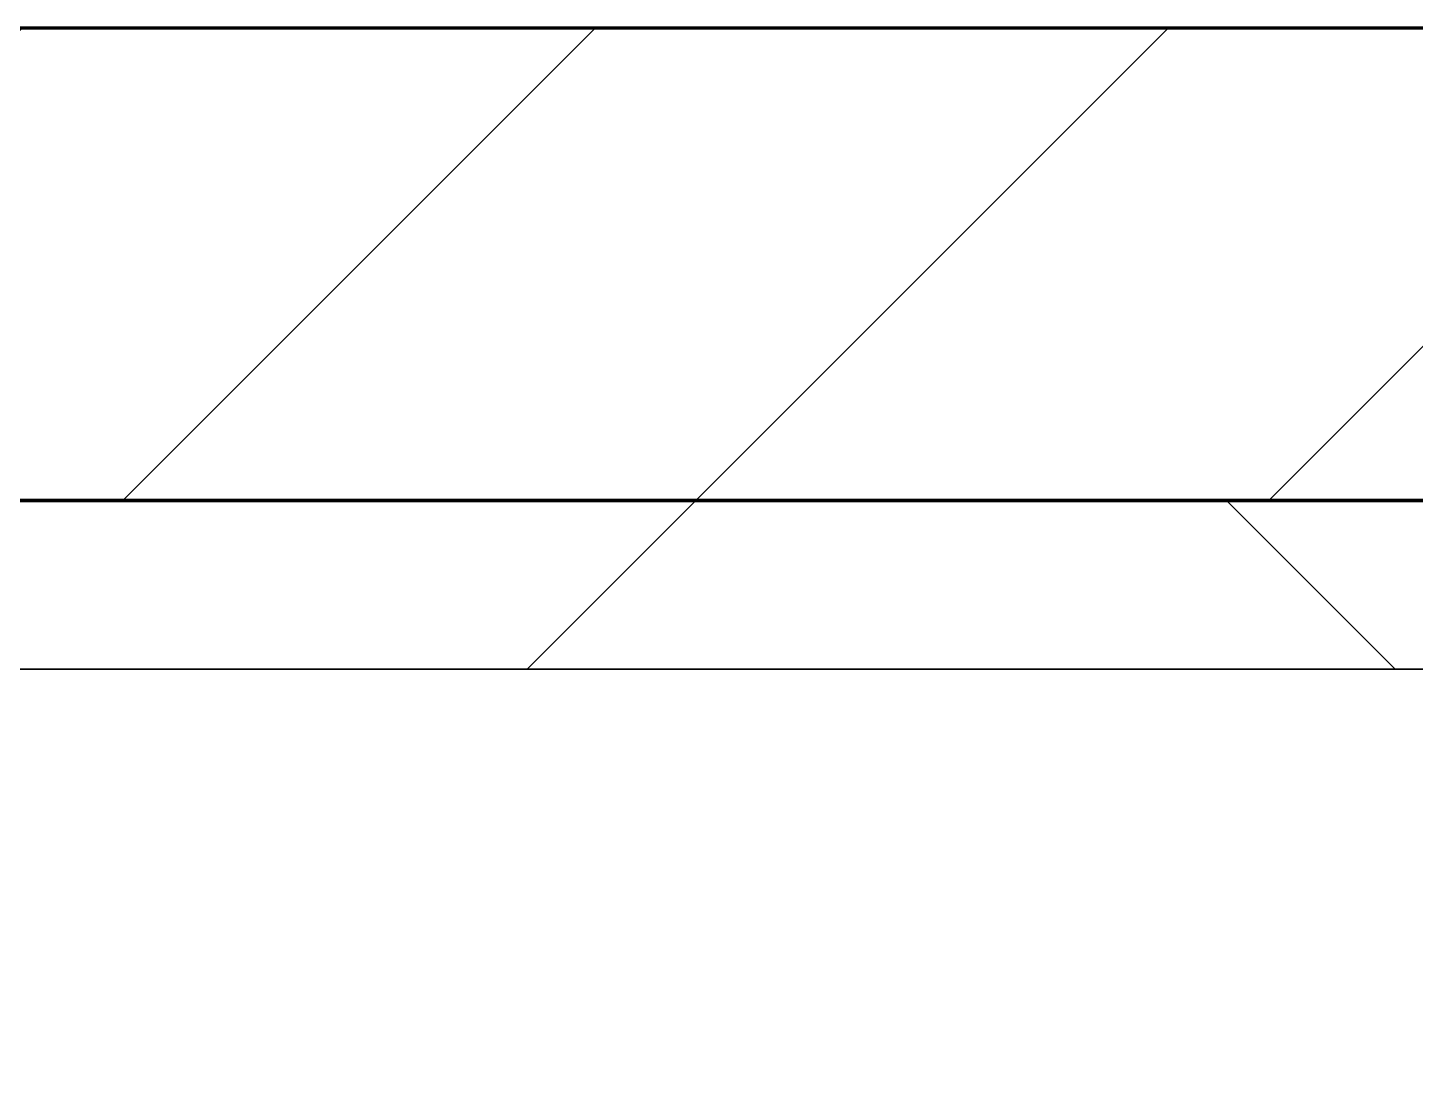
# Model space of a CAD drawing. Header units: millimetres. Extents: x -678720 to -601931, y -306 to 39239.
# Drawn here: x -649188.1 to -648777.2, y 8451.1 to 8759 of the extents above; entities that cross this region are included whole.
import ezdxf
from ezdxf.xclip import XClip

# ---------------------------------------------------------------- set-up
doc = ezdxf.new("R2010")
doc.units = ezdxf.units.MM
doc.header["$XCLIPFRAME"] = 0
for name, color, linetype, lineweight in [('A-GLAZ-CURT', 2, 'Continuous', 9), ('A-WALL', 5, 'Continuous', 35), ('A-WALL-FNSH', 2, 'Continuous', 35), ('A-WALL-PATT', 1, 'Continuous', 35)]:
    doc.layers.add(name, color=color, linetype=linetype, lineweight=lineweight)
doc.layers.add('A11_ALU.SOLID SHEET', color=2, linetype='Continuous')

# ---------------------------------------------------------------- blocks, each defined once
blk = doc.blocks.new('PPLS-PP19_Custom Tile Pattern - Custom Tile Pattern-V49-4234-01 ENLARGED MULTI-PURPOSE LEVEL - REFLECTED CEILING PLAN - SHEET 5')
at = {"layer": 'A-GLAZ-CURT'}
for p, q in [((-300, 0), (300, 0)), ((300, 0), (-300, 0)), ((195.99, 0), (213.31, 0)), ((213.31, 0), (195.99, 0)), ((230.06, 0), (300, 0)), ((-300, -50), (300, -50)), ((300, -50), (-300, -50))]:
    blk.add_line(p, q, dxfattribs=at)
for points, knots in [([(-15.19, 0), (-13.07, 0), (7.48, 0), (42.82, 0), (74.53, 0), (92.8, 0), (96.76, 0)], [-461.142613, -461.142613, -461.142613, -461.142613, -429.606584, -390.253598, -346.313304, -334.093534, -334.093534, -334.093534, -334.093534]), ([(103.09, 0), (101.08, 0), (86.31, 0), (63.34, 0), (35.84, 0), (12, 0), (3.08, 0), (-1.67, 0), (-2.25, 0)], [-375.435014, -375.435014, -375.435014, -375.435014, -369.147452, -330.153101, -307.516438, -285.83788, -246.234814, -234.646884, -234.646884, -234.646884, -234.646884]), ([(96.03, 0), (95.83, 0), (90.89, 0), (85.59, 0), (74.4, 0), (62.26, 0), (51.85, 0), (43.81, 0), (29.53, 0), (20.67, 0), (18.85, 0), (18.16, 0)], [-7548.167004, -7548.167004, -7548.167004, -7548.167004, -7531.75727, -7135.649961, -6924.452779, -6738.82075, -6548.303034, -6314.283804, -6135.05769, -5972.647715, -5832.674503, -5832.674503, -5832.674503, -5832.674503]), ([(31.1, 0), (31.78, 0), (35.8, 0), (48.37, 0), (71.92, 0), (100.57, 0), (116.36, 0), (128.63, 0), (128.95, 0)], [-139.789633, -139.789633, -139.789633, -139.789633, -135.792042, -118.513713, -97.899267, -63.759246, -39.050993, -35.895543, -35.895543, -35.895543, -35.895543]), ([(136.44, 0), (121.66, 0), (86.93, 0), (51.16, 0), (31.18, 0)], [-106.750556, -106.750556, -106.750556, -106.750556, -59.610984, 0, 0, 0, 0]), ([(168.37, 0), (167.68, 0), (162.47, 0), (147.02, 0), (109.77, 0), (76.86, 0), (57.82, 0), (46.51, 0), (41.18, 0), (36.02, 0), (35.54, 0), (35.54, 0)], [-543.375029, -543.375029, -543.375029, -543.375029, -530.793311, -458.593899, -401.860199, -357.622665, -341.267687, -334.000314, -326.15566, -319.318397, -317.489778, -317.489778, -317.489778, -317.489778]), ([(36.29, 0), (37.77, 0), (48.82, 0), (64.79, 0), (83.02, 0), (94.41, 0), (96.49, 0)], [-314.598523, -314.598523, -314.598523, -314.598523, -305.899624, -287.17622, -249.500363, -240.79965, -240.79965, -240.79965, -240.79965]), ([(94.4, 0), (94.4, 0), (94.6, 0), (95.82, 0), (96.7, 0)], [-2348.345796, -2348.345796, -2348.345796, -2348.345796, -2310.419338, -2253.533331, -2253.533331, -2253.533331, -2253.533331]), ([(114.39, 0), (114.2, 0), (112.08, 0), (105.81, 0), (98.67, 0), (96.74, 0)], [-8148.58938, -8148.58938, -8148.58938, -8148.58938, -8105.191388, -7723.759874, -7567.503737, -7567.503737, -7567.503737, -7567.503737]), ([(96.75, 0), (97.04, 0), (100.33, 0), (108.97, 0), (120.79, 0), (139.94, 0), (163.31, 0), (185.23, 0), (193.62, 0), (194.69, 0), (194.79, 0)], [-2252.484542, -2252.484542, -2252.484542, -2252.484542, -2233.599744, -2052.234781, -1843.028543, -1530.39897, -1095.004608, -529.74427, -295.064701, -265.121568, -265.121568, -265.121568, -265.121568]), ([(96.76, 0), (107.61, 0), (125.2, 0), (132.42, 0), (134.6, 0)], [-240.411861, -240.411861, -240.411861, -240.411861, -194.761443, -152.241002, -152.241002, -152.241002, -152.241002]), ([(97.61, 0), (111.16, 0), (124.77, 0), (138.28, 0), (138.53, 0)], [-333.215778, -333.215778, -333.215778, -333.215778, -291.370682, -290.5735, -290.5735, -290.5735, -290.5735]), ([(129.02, 0), (129.02, 0), (124.41, 0), (122.35, 0), (114.96, 0), (108.04, 0), (103.09, 0)], [-35.386604, -35.386604, -35.386604, -35.386604, -31.430235, -22.807238, -15.488593, 0, 0, 0, 0]), ([(157.9, 0), (156.77, 0), (151.67, 0), (143.29, 0), (134.04, 0), (126.24, 0), (118.6, 0), (114.23, 0), (111.98, 0), (105.66, 0), (105.23, 0), (105.23, 0)], [-10292.955006, -10292.955006, -10292.955006, -10292.955006, -10098.273015, -9847.788484, -9677.714971, -9567.007022, -9453.21225, -9220.200448, -9012.77275, -8966.157302, -8929.495943, -8929.495943, -8929.495943, -8929.495943]), ([(105.26, 0), (105.52, 0), (111.01, 0), (112.65, 0), (113.59, 0)], [-8920.561005, -8920.561005, -8920.561005, -8920.561005, -8814.835624, -8577.462505, -8577.462505, -8577.462505, -8577.462505]), ([(128.58, 0), (128.8, 0), (130.16, 0), (139.26, 0), (152.67, 0), (161.24, 0), (162.19, 0), (162.75, 0)], [-633.326174, -633.326174, -633.326174, -633.326174, -627.736123, -618.981161, -602.094757, -592.980799, -581.414464, -581.414464, -581.414464, -581.414464]), ([(137.1, 0), (136, 0), (133.64, 0), (129.87, 0), (129.11, 0)], [-670.405967, -670.405967, -670.405967, -670.405967, -651.020627, -640.742133, -640.742133, -640.742133, -640.742133]), ([(193.8, 0), (193.33, 0), (190.11, 0), (183.13, 0), (171, 0), (161.95, 0), (161.28, 0), (158.35, 0), (157.85, 0), (157.77, 0)], [-11665.349007, -11665.349007, -11665.349007, -11665.349007, -11565.880756, -11105.624034, -10839.086983, -10768.332124, -10666.779182, -10580.760289, -10550.278881, -10550.278881, -10550.278881, -10550.278881]), ([(300, 0), (286.53, 0), (254.22, 0), (207.11, 0), (177.41, 0), (159.34, 0), (158.33, 0), (158.3, 0)], [-285.253232, -285.253232, -285.253232, -285.253232, -244.693688, -187.987675, -143.776725, -129.632772, -123.352749, -123.352749, -123.352749, -123.352749]), ([(159.07, 0), (159.13, 0), (160.84, 0), (165.21, 0), (174.15, 0), (185.98, 0), (208.82, 0), (219.42, 0), (230.06, 0)], [-115.643202, -115.643202, -115.643202, -115.643202, -114.681583, -87.660824, -65.295536, -41.623857, -24.459831, 0, 0, 0, 0]), ([(162.75, 0), (165.4, 0), (170.91, 0), (172.61, 0), (172.61, 0)], [-111.264224, -111.264224, -111.264224, -111.264224, -56.742688, -19.085662, -19.085662, -19.085662, -19.085662]), ([(247.1, 0), (246.76, 0), (245.04, 0), (238.34, 0), (226.56, 0), (221.1, 0), (200.27, 0), (182.99, 0), (174.27, 0), (169.67, 0), (168.99, 0)], [-9649.085549, -9649.085549, -9649.085549, -9649.085549, -9581.591397, -9406.094246, -9221.510254, -9016.44624, -8717.832359, -8253.978395, -8152.463617, -8069.855175, -8069.855175, -8069.855175, -8069.855175]), ([(215.22, 0), (214.62, 0), (210.55, 0), (203.98, 0), (187.54, 0), (175.3, 0), (169.49, 0)], [-203.825446, -203.825446, -203.825446, -203.825446, -198.527383, -184.406837, -162.427601, -142.916156, -142.916156, -142.916156, -142.916156]), ([(171.51, 0), (176.48, 0), (193.23, 0), (201.73, 0), (208.81, 0), (213.9, 0), (241.96, 0), (266.73, 0), (281.71, 0), (291.71, 0), (296.52, 0), (297.86, 0), (298.09, 0)], [-7971.819559, -7971.819559, -7971.819559, -7971.819559, -7784.112253, -7606.717214, -7289.299508, -7042.621073, -6582.165592, -6068.460911, -5766.029927, -5566.724884, -5280.360606, -5199.253518, -5199.253518, -5199.253518, -5199.253518]), ([(172.07, 0), (177.66, 0), (187.87, 0), (201.08, 0), (207.47, 0), (213.96, 0), (215.11, 0)], [-255.364076, -255.364076, -255.364076, -255.364076, -237.955587, -223.92608, -215.862851, -208.75215, -208.75215, -208.75215, -208.75215]), ([(228.56, 0), (227.98, 0), (223.44, 0), (219.94, 0), (219.02, 0)], [-11206.674106, -11206.674106, -11206.674106, -11206.674106, -11162.864862, -10856.732305, -10856.732305, -10856.732305, -10856.732305]), ([(219.9, 0), (220.86, 0), (223.47, 0), (226.88, 0), (228.4, 0)], [-10670.940496, -10670.940496, -10670.940496, -10670.940496, -10511.382485, -10392.252783, -10392.252783, -10392.252783, -10392.252783]), ([(228.59, 0), (234.54, 0), (242.88, 0), (246.54, 0), (246.96, 0)], [-10387.346834, -10387.346834, -10387.346834, -10387.346834, -9925.173265, -9834.877357, -9834.877357, -9834.877357, -9834.877357]), ([(300, 0), (288.22, 0), (263.26, 0), (238.68, 0), (229.43, 0)], [-12528.858583, -12528.858583, -12528.858583, -12528.858583, -11905.454923, -11228.315922, -11228.315922, -11228.315922, -11228.315922]), ([(284.76, 0), (284.76, 0), (285.09, 0), (287.47, 0), (293.59, 0), (297.76, 0), (300, 0)], [-4110.630118, -4110.630118, -4110.630118, -4110.630118, -4053.389046, -3959.664717, -3862.421465, -3746.95702, -3746.95702, -3746.95702, -3746.95702]), ([(297.38, 0), (295.84, 0), (291.62, 0), (285.38, 0), (284.87, 0)], [-4803.172655, -4803.172655, -4803.172655, -4803.172655, -4358.271401, -4143.037883, -4143.037883, -4143.037883, -4143.037883])]:
    blk.add_open_spline(points, degree=3, knots=knots, dxfattribs=at)
for points in [[(168.74, 0), (168.74, 0), (169.81, 0), (171.51, 0)], [(195.11, 0), (194.91, 0), (194.44, 0), (193.8, 0)]]:
    blk.add_open_spline(points, degree=3, dxfattribs=at)
blk = doc.blocks.new('PPLS-PP19_Custom Tile Pattern - Custom Tile Pattern-V50-4234-01 ENLARGED MULTI-PURPOSE LEVEL - REFLECTED CEILING PLAN - SHEET 5')
at = {"layer": 'A-GLAZ-CURT'}
for p, q in [((-300, 0), (300, 0)), ((300, 0), (-300, 0)), ((-293.07, 0), (-275.75, 0)), ((-275.75, 0), (-293.07, 0)), ((-222.32, 0), (-205, 0)), ((-205, 0), (-222.32, 0)), ((-300, -50), (300, -50)), ((300, -50), (-300, -50))]:
    blk.add_line(p, q, dxfattribs=at)
at = {"layer": 'A-GLAZ-CURT', "flags": 128}
for points in [[(-300, 0), (-291.56, 0), (-283.3, 0), (-275.2, 0), (-267.26, 0), (-259.45, 0), (-251.77, 0), (-244.2, 0), (-236.74, 0), (-229.36, 0), (-222.06, 0), (-214.83, 0), (-207.71, 0), (-200.76, 0), (-194.02, 0), (-187.54, 0), (-181.38, 0), (-175.58, 0), (-170.25, 0), (-165.64, 0), (-162.01, 0), (-159.53, 0), (-157.46, 0), (-154.52, 0), (-149.42, 0), (-141.84, 0), (-132.81, 0), (-126.08, 0)], [(-174.47, 0), (-179.49, 0), (-184.81, 0), (-190.44, 0), (-196.37, 0), (-202.58, 0), (-209.04, 0), (-215.73, 0), (-222.63, 0), (-229.72, 0), (-236.97, 0), (-244.39, 0), (-251.96, 0), (-259.67, 0), (-267.51, 0), (-275.48, 0), (-283.55, 0), (-291.73, 0), (-300, 0)], [(-125.17, 0), (-128.55, 0), (-134.16, 0), (-140.03, 0), (-145.5, 0), (-150.63, 0), (-155.53, 0), (-160.27, 0), (-164.95, 0), (-169.65, 0), (-173.63, 0)]]:
    blk.add_lwpolyline(points, dxfattribs=at)
at = {"layer": 'A-GLAZ-CURT'}
for points, knots in [([(-300, 0), (-284.65, 0), (-236.57, 0), (-198.4, 0), (-175.19, 0), (-174.7, 0)], [-5323.127839, -5323.127839, -5323.127839, -5323.127839, -4502.809032, -2700.551212, -2661.563919, -2661.563919, -2661.563919, -2661.563919]), ([(-239.56, 0), (-253.31, 0), (-272.86, 0), (-294.48, 0), (-300, 0)], [-14585.729847, -14585.729847, -14585.729847, -14585.729847, -13729.592194, -13439.944408, -13439.944408, -13439.944408, -13439.944408]), ([(-240.08, 0), (-244.89, 0), (-255.75, 0), (-262.59, 0), (-264.9, 0), (-265.4, 0)], [-796.931846, -796.931846, -796.931846, -796.931846, -543.655514, -208.940337, 0, 0, 0, 0]), ([(-258.6, 0), (-257.91, 0), (-254.26, 0), (-247.17, 0), (-241.28, 0), (-239.9, 0)], [-5722.54675, -5722.54675, -5722.54675, -5722.54675, -5657.471696, -5413.335975, -5338.48321, -5338.48321, -5338.48321, -5338.48321]), ([(-239.56, 0), (-233.75, 0), (-224.59, 0), (-213.1, 0), (-200.2, 0), (-187.74, 0), (-178.32, 0), (-173.65, 0)], [-5332.434181, -5332.434181, -5332.434181, -5332.434181, -5017.494783, -4832.723979, -4666.091899, -4349.945572, -4113.289572, -4113.289572, -4113.289572, -4113.289572]), ([(-173.9, 0), (-177.94, 0), (-186.36, 0), (-209.77, 0), (-227.19, 0), (-238.57, 0), (-239.56, 0)], [-1992.329615, -1992.329615, -1992.329615, -1992.329615, -1755.085331, -1400.429864, -858.079193, -805.980969, -805.980969, -805.980969, -805.980969]), ([(-107.72, 0), (-116.04, 0), (-146.61, 0), (-191.19, 0), (-230.27, 0), (-238.76, 0)], [-17984.914181, -17984.914181, -17984.914181, -17984.914181, -17136.203329, -15131.813646, -14602.206786, -14602.206786, -14602.206786, -14602.206786]), ([(-133.82, 0), (-135.51, 0), (-137.8, 0), (-149.31, 0), (-162.01, 0), (-177.91, 0), (-199.46, 0), (-216.65, 0), (-231.26, 0), (-233.46, 0), (-234, 0)], [-2731.647847, -2731.647847, -2731.647847, -2731.647847, -2418.507304, -2308.929706, -2113.765672, -1763.376603, -1422.553702, -978.033455, -846.069444, -682.911962, -682.911962, -682.911962, -682.911962]), ([(-233.49, 0), (-233.44, 0), (-232.38, 0), (-230.74, 0), (-225.3, 0), (-223.63, 0)], [-455.274641, -455.274641, -455.274641, -455.274641, -440.605512, -119.536984, 0, 0, 0, 0]), ([(-223.63, 0), (-219.39, 0), (-206.17, 0), (-188.58, 0), (-169.02, 0), (-152.12, 0), (-136.84, 0), (-127.33, 0), (-124.19, 0), (-123.43, 0), (-123.28, 0)], [-5463.295695, -5463.295695, -5463.295695, -5463.295695, -5161.076232, -4739.070012, -4465.409639, -4149.119819, -3839.893365, -3647.167523, -3488.92562, -3439.852845, -3439.852845, -3439.852845, -3439.852845]), ([(-137.88, 0), (-140.56, 0), (-147.66, 0), (-147.69, 0), (-158.72, 0), (-168.89, 0), (-173.1, 0), (-173.66, 0)], [-3187.727384, -3187.727384, -3187.727384, -3187.727384, -2919.378265, -2477.344047, -2237.412286, -2029.680487, -1997.02566, -1997.02566, -1997.02566, -1997.02566]), ([(-173.62, 0), (-153.21, 0), (-129.47, 0), (-113.94, 0), (-108.68, 0), (-108.52, 0)], [-2632.958917, -2632.958917, -2632.958917, -2632.958917, -1002.059161, -460.363443, -443.593987, -443.593987, -443.593987, -443.593987]), ([(-173.42, 0), (-171.26, 0), (-165.59, 0), (-158.7, 0), (-157.22, 0)], [-4109.479881, -4109.479881, -4109.479881, -4109.479881, -4000.813434, -3840.635403, -3840.635403, -3840.635403, -3840.635403]), ([(-152.35, 0), (-151.03, 0), (-147.71, 0), (-143.57, 0), (-138.62, 0)], [-3494.978217, -3494.978217, -3494.978217, -3494.978217, -3371.022232, -3227.460399, -3227.460399, -3227.460399, -3227.460399]), ([(-118.78, 0), (-121.86, 0), (-126.28, 0), (-136.96, 0), (-147.46, 0), (-150.03, 0), (-150.57, 0)], [-5938.474035, -5938.474035, -5938.474035, -5938.474035, -5700.061948, -5508.838257, -5298.784692, -5196.16478, -5196.16478, -5196.16478, -5196.16478]), ([(-150.34, 0), (-150.07, 0), (-147.75, 0), (-142.6, 0), (-127.26, 0), (-107.3, 0), (-90.42, 0), (-75.26, 0), (-68.41, 0), (-65.12, 0), (-63.63, 0)], [-4948.728362, -4948.728362, -4948.728362, -4948.728362, -4883.323924, -4440.880425, -4054.690705, -3793.097032, -3402.597032, -3144.956779, -3050.982048, -2969.237017, -2969.237017, -2969.237017, -2969.237017]), ([(-26.75, 0), (-27.82, 0), (-36.18, 0), (-53.55, 0), (-78.2, 0), (-110.94, 0), (-130.52, 0), (-147.74, 0), (-149.07, 0)], [-8718.362214, -8718.362214, -8718.362214, -8718.362214, -8532.293389, -8073.216054, -7508.296369, -7004.680444, -6449.282163, -6277.220794, -6277.220794, -6277.220794, -6277.220794]), ([(-148.23, 0), (-146.94, 0), (-140.15, 0), (-137.28, 0), (-133.93, 0), (-128.78, 0), (-126.5, 0)], [-6162.058746, -6162.058746, -6162.058746, -6162.058746, -6017.569127, -5560.701257, -5364.112219, -5231.017328, -5231.017328, -5231.017328, -5231.017328]), ([(-108.66, 0), (-114.62, 0), (-124.74, 0), (-139.03, 0), (-146.11, 0), (-146.95, 0)], [-1261.02735, -1261.02735, -1261.02735, -1261.02735, -945.742622, -741.901385, -489.130243, -489.130243, -489.130243, -489.130243]), ([(-146.69, 0), (-146.59, 0), (-145.49, 0), (-135.69, 0), (-128.29, 0), (-125.15, 0)], [-420.34245, -420.34245, -420.34245, -420.34245, -406.956646, -290.263673, 0, 0, 0, 0]), ([(-127.41, 0), (-131.63, 0), (-133.16, 0), (-134.09, 0), (-134.15, 0)], [-8540.990293, -8540.990293, -8540.990293, -8540.990293, -8266.114998, -8246.473386, -8246.473386, -8246.473386, -8246.473386]), ([(-134.15, 0), (-133.32, 0), (-130.31, 0), (-117.33, 0), (-92.04, 0), (-74.02, 0), (-62.74, 0), (-60.36, 0), (-59.97, 0)], [-7657.439573, -7657.439573, -7657.439573, -7657.439573, -7293.749979, -6839.55839, -6236.997189, -5713.340575, -5140.470607, -5006.787413, -5006.787413, -5006.787413, -5006.787413]), ([(-120.13, 0), (-120.14, 0), (-120.24, 0), (-121.3, 0), (-129.25, 0), (-133.82, 0)], [-2933.992132, -2933.992132, -2933.992132, -2933.992132, -2920.575025, -2840.280255, -2731.647847, -2731.647847, -2731.647847, -2731.647847]), ([(-113.43, 0), (-113.44, 0), (-113.96, 0), (-119.73, 0), (-125.43, 0), (-127.03, 0), (-127.41, 0)], [-328.499627, -328.499627, -328.499627, -328.499627, -282.672656, -98.539552, -24.539552, 0, 0, 0, 0]), ([(-126.5, 0), (-122.44, 0), (-108.71, 0), (-86.68, 0), (-63.44, 0), (-54.4, 0), (-48.53, 0), (-30.79, 0), (-18.03, 0), (8.61, 0), (15.02, 0), (22.91, 0), (31, 0), (39.04, 0), (51.19, 0), (58.74, 0), (61.34, 0), (61.45, 0)], [-5231.017328, -5231.017328, -5231.017328, -5231.017328, -4994.692869, -4542.524482, -4008.285538, -3689.699207, -3546.54457, -3315.260113, -2864.387349, -2439.246196, -2084.094819, -1956.422387, -1818.904206, -1645.594513, -1443.202566, -1228.752106, -1120.932285, -1120.932285, -1120.932285, -1120.932285]), ([(-125.15, 0), (-124.93, 0), (-121.96, 0), (-115.18, 0), (-108.88, 0), (-107.72, 0)], [-3362.7396, -3362.7396, -3362.7396, -3362.7396, -3342.215224, -3074.362186, -3014.058486, -3014.058486, -3014.058486, -3014.058486]), ([(-122.08, 0), (-122.01, 0), (-121.69, 0), (-121.2, 0), (-120.88, 0)], [-3136.336417, -3136.336417, -3136.336417, -3136.336417, -3110.304437, -3035.164275, -3035.164275, -3035.164275, -3035.164275]), ([(-36.33, 0), (-36.43, 0), (-37.27, 0), (-45.02, 0), (-46.13, 0), (-60.59, 0), (-81.23, 0), (-99.51, 0), (-114.02, 0), (-117.28, 0), (-118.78, 0)], [-1855.773136, -1855.773136, -1855.773136, -1855.773136, -1810.870157, -1672.078046, -1405.135169, -1060.00838, -740.068933, -229.489605, -116.330425, 0, 0, 0, 0]), ([(-117.74, 0), (-117.19, 0), (-114.78, 0), (-113.43, 0), (-113.43, 0)], [-821.249067, -821.249067, -821.249067, -821.249067, -394.672656, -330.879064, -330.879064, -330.879064, -330.879064]), ([(-107.9, 0), (-108.32, 0), (-112.91, 0), (-116.56, 0), (-117.56, 0)], [-1478.24832, -1478.24832, -1478.24832, -1478.24832, -1433.981041, -985.49888, -985.49888, -985.49888, -985.49888]), ([(-115.82, 0), (-114.96, 0), (-112.41, 0), (-108.43, 0), (-107.79, 0)], [-5724.064692, -5724.064692, -5724.064692, -5724.064692, -5430.283136, -5376.790563, -5376.790563, -5376.790563, -5376.790563]), ([(9.32, 0), (9.08, 0), (7.65, 0), (2.57, 0), (-12.23, 0), (-25.64, 0), (-40, 0), (-56.24, 0), (-75.59, 0), (-94, 0), (-112.01, 0), (-114.94, 0), (-115.63, 0)], [-2922.926651, -2922.926651, -2922.926651, -2922.926651, -2882.788014, -2720.818881, -2518.50168, -2125.455881, -1792.521578, -1466.981642, -1208.454564, -789.402658, -501.969187, -243.577221, -243.577221, -243.577221, -243.577221]), ([(-42.62, 0), (-42.95, 0), (-46.48, 0), (-58.97, 0), (-84.57, 0), (-100.98, 0), (-107.73, 0)], [-3613.495893, -3613.495893, -3613.495893, -3613.495893, -3538.256648, -2842.901703, -2193.204658, -1484.248758, -1484.248758, -1484.248758, -1484.248758]), ([(-86.16, 0), (-91.37, 0), (-98.37, 0), (-105.9, 0), (-107.71, 0)], [-1681.3698, -1681.3698, -1681.3698, -1681.3698, -1374.161226, -1277.687158, -1277.687158, -1277.687158, -1277.687158]), ([(-107.63, 0), (-105.52, 0), (-97.78, 0), (-85.29, 0), (-71.67, 0), (-65.93, 0), (-65.07, 0)], [-3012.454225, -3012.454225, -3012.454225, -3012.454225, -2902.289527, -2605.247022, -2322.099534, -2241.8264, -2241.8264, -2241.8264, -2241.8264]), ([(-72.93, 0), (-75.51, 0), (-85.53, 0), (-98.27, 0), (-107.51, 0)], [-19442.345229, -19442.345229, -19442.345229, -19442.345229, -18935.241197, -17992.138722, -17992.138722, -17992.138722, -17992.138722]), ([(-107.12, 0), (-103.94, 0), (-95.45, 0), (-72.76, 0), (-54.5, 0), (-41.8, 0)], [-5358.698861, -5358.698861, -5358.698861, -5358.698861, -5103.229623, -4799.173296, -4142.242493, -4142.242493, -4142.242493, -4142.242493])]:
    blk.add_open_spline(points, degree=3, knots=knots, dxfattribs=at)
blk.add_open_spline([(-107.81, 0), (-103.73, 0), (-98.77, 0), (-91.46, 0)], degree=3, dxfattribs=at)
blk = doc.blocks.new('*U321')
at = {"layer": 'A-GLAZ-CURT', "rotation": 180}
for name, p in [('PPLS-PP19_Custom Tile Pattern - Custom Tile Pattern-V50-4234-01 ENLARGED MULTI-PURPOSE LEVEL - REFLECTED CEILING PLAN - SHEET 5', (-16265, -710)), ('PPLS-PP19_Custom Tile Pattern - Custom Tile Pattern-V49-4234-01 ENLARGED MULTI-PURPOSE LEVEL - REFLECTED CEILING PLAN - SHEET 5', (-15665, -710))]:
    blk.add_blockref(name, p, dxfattribs=at)
blk = doc.blocks.new('*U743')
blk.add_lwpolyline([(21173.36, -580), (28210, -580), (28210, -6849.96), (45954.15, -6849.96), (45954.15, 600), (82995.06, 600), (83086.47, 650), (90052, 650), (90392, 990), (103159.16, 990), (103159.16, 4990), (21173.36, 4990), (21173.36, 3485.45), (21203.36, 3485.45), (21203.36, 925.54), (21173.36, 925.54), (21173.36, -580)])

msp = doc.modelspace()

# ---------------------------------------------------------------- block references
at = {"layer": 'A11_ALU.SOLID SHEET'}
ref = msp.add_blockref('*U743', (-744682.37, 3579.02), dxfattribs=at)
XClip(ref).set_block_clipping_path([(69798.6834257276, -3885.5002684942), (120965.0023936313, 33679.9972602262)])

# ---------------------------------------------------------------- next in the draw order: hatches: boundary and pattern name
at = {"layer": 'A-WALL-PATT', "lineweight": 9}
h = msp.add_hatch(dxfattribs=at)
h.set_pattern_fill('FP_2', color=256, style=0, pattern_type=2)
h.set_pattern_definition([(45, (0, 0), (-84.852814, 84.852814), [])])
h.paths.add_polyline_path([(-645614.94, 8619.02), (-644025.62, 8619.02), (-644076.02, 8641.53), (-644079.79, 8639.36), (-644084.96, 8639.36), (-644091.03, 8644.02), (-644092.03, 8648.69), (-644157.37, 8677.88), (-644139.02, 8718.97), (-643915.31, 8619.02), (-632557.37, 8619.02), (-632557.37, 8759.02), (-674883.69, 8759.02), (-674883.69, 8619.02), (-672825.62, 8619.02), (-672876.02, 8641.53), (-672879.79, 8639.36), (-672884.96, 8639.36), (-672891.03, 8644.02), (-672892.03, 8648.69), (-672957.37, 8677.88), (-672939.02, 8718.97), (-672715.31, 8619.02), (-669225.62, 8619.02), (-669276.02, 8641.53), (-669279.79, 8639.36), (-669284.96, 8639.36), (-669291.03, 8644.02), (-669292.03, 8648.69), (-669357.37, 8677.88), (-669339.02, 8718.97), (-669115.31, 8619.02), (-665625.62, 8619.02), (-665676.02, 8641.53), (-665679.79, 8639.36), (-665684.96, 8639.36), (-665691.03, 8644.02), (-665692.03, 8648.69), (-665757.37, 8677.88), (-665739.02, 8718.97), (-665515.31, 8619.02), (-662025.62, 8619.02), (-662076.02, 8641.53), (-662079.79, 8639.36), (-662084.96, 8639.36), (-662091.03, 8644.02), (-662092.03, 8648.69), (-662157.37, 8677.88), (-662139.02, 8718.97), (-661915.31, 8619.02), (-658425.62, 8619.02), (-658476.02, 8641.53), (-658479.79, 8639.36), (-658484.96, 8639.36), (-658491.03, 8644.02), (-658492.03, 8648.69), (-658557.37, 8677.88), (-658539.02, 8718.97), (-658315.31, 8619.02), (-654825.62, 8619.02), (-654876.02, 8641.53), (-654879.79, 8639.36), (-654884.96, 8639.36), (-654891.03, 8644.02), (-654892.03, 8648.69), (-654957.37, 8677.88), (-654939.02, 8718.97), (-654715.31, 8619.02), (-651225.62, 8619.02), (-651276.02, 8641.53), (-651279.79, 8639.36), (-651284.96, 8639.36), (-651291.03, 8644.02), (-651292.03, 8648.69), (-651357.37, 8677.88), (-651339.02, 8718.97), (-651115.31, 8619.02), (-647625.62, 8619.02), (-647676.02, 8641.53), (-647679.79, 8639.36), (-647684.96, 8639.36), (-647691.03, 8644.02), (-647692.03, 8648.69), (-647757.37, 8677.88), (-647739.02, 8718.97), (-647515.31, 8619.02), (-645746.78, 8619.02)])
h = msp.add_hatch(dxfattribs=at)
h.set_pattern_fill('FP_3', color=256, style=0, pattern_type=2)
h.set_pattern_definition([(45, (0, 0), (-212.13203, 212.13203), []), (135, (0, 0), (-212.13203, -212.13203), [])])
h.paths.add_polyline_path([(-637582.37, 8569.02), (-637582.37, 8619.02), (-643915.31, 8619.02), (-643803.39, 8569.02), (-641132.34, 8569.02)])
h.paths.add_polyline_path([(-659985.63, 8569.02), (-658313.71, 8569.02), (-658425.62, 8619.02), (-661915.31, 8619.02), (-661803.39, 8569.02), (-660051.55, 8569.02)])
h.paths.add_polyline_path([(-653657.25, 8569.02), (-651113.71, 8569.02), (-651225.62, 8619.02), (-654715.31, 8619.02), (-654603.39, 8569.02), (-653782.37, 8569.02)])
h.paths.add_polyline_path([(-643913.71, 8569.02), (-644025.62, 8619.02), (-647515.31, 8619.02), (-647403.39, 8569.02), (-643966.93, 8569.02)])
h.paths.add_polyline_path([(-658203.39, 8569.02), (-654713.71, 8569.02), (-654825.62, 8619.02), (-658315.31, 8619.02), (-658205.78, 8570.08)])
h.paths.add_polyline_path([(-662292.85, 8569.02), (-661913.71, 8569.02), (-662025.62, 8619.02), (-665515.31, 8619.02), (-665403.39, 8569.02), (-662358.77, 8569.02)])
h.paths.add_polyline_path([(-647513.71, 8569.02), (-647625.62, 8619.02), (-651115.31, 8619.02), (-651003.39, 8569.02), (-647526.64, 8569.02)])
h.paths.add_polyline_path([(-666973.22, 8569.02), (-665513.71, 8569.02), (-665625.62, 8619.02), (-669115.31, 8619.02), (-669003.39, 8569.02), (-667105.06, 8569.02)])
h.paths.add_polyline_path([(-670928.45, 8569.02), (-669113.71, 8569.02), (-669225.62, 8619.02), (-672715.31, 8619.02), (-672603.39, 8569.02), (-670994.37, 8569.02)])
h.paths.add_polyline_path([(-672906.07, 8569.02), (-672713.71, 8569.02), (-672825.62, 8619.02), (-674883.69, 8619.02), (-674883.69, 8569.02), (-672957.37, 8569.02)])

# ---------------------------------------------------------------- next in the draw order: linework, layer by layer
at = {"layer": 'A-WALL', "color": 7, "lineweight": 70}
for p, q in [((-650182.37, 8759.02), (-647782.37, 8759.02)), ((-647782.37, 8619.02), (-650182.37, 8619.02)), ((-650182.37, 8619.02), (-647782.37, 8619.02))]:
    msp.add_line(p, q, dxfattribs=at)
at = {"layer": 'A-WALL-FNSH', "color": 250}
msp.add_line((-647782.37, 8569.02), (-650182.37, 8569.02), dxfattribs=at)

# ---------------------------------------------------------------- next in the draw order: block references
msp.add_blockref('*U321', (-633017.37, 9279.02))

doc.saveas('drawing.dxf')
